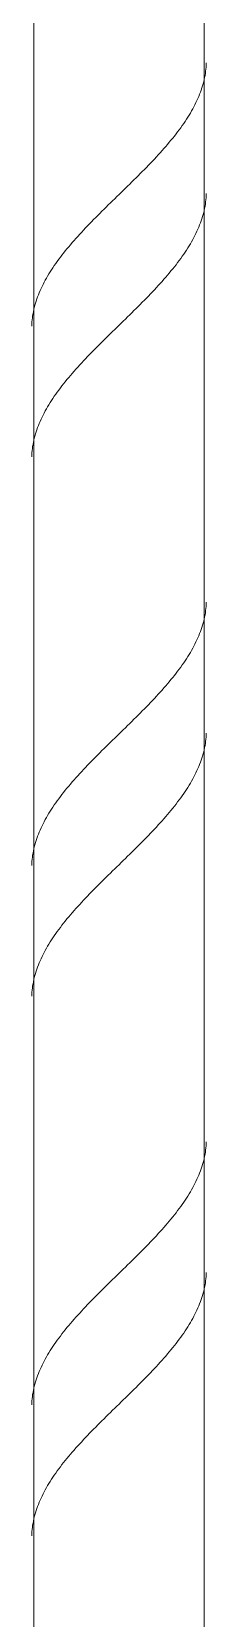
# Model space of a CAD drawing. Header units: inches. Extents: x -16566 to 235, y -92 to 81.
# Drawn here: x -16293.62 to -16293.108, y -55.39 to -50.731 of the extents above; entities that cross this region are included whole.
import ezdxf

# ---------------------------------------------------------------- set-up
doc = ezdxf.new("R2010")
doc.units = ezdxf.units.IN
doc.header["$MEASUREMENT"] = 0
doc.layers.add('A-WALL', color=113, linetype='Continuous', lineweight=18)
doc.layers.add('A-WALL-PATT', color=111, linetype='Continuous', lineweight=18)

# ---------------------------------------------------------------- blocks, each defined once
blk = doc.blocks.new('FP_8-DETAIL - FLOOR FRAMING - HOLLOWCORE SLAB SIDE')
at = {"layer": 'A-WALL', "lineweight": 9}
for p, q in [((16657.7793, -46.2392), (16657.7793, -58.1253)), ((16658.2793, -58.1253), (16658.2793, -46.2392))]:
    blk.add_line(p, q, dxfattribs=at)
at = {"layer": 'A-WALL-PATT', "color": 8, "lineweight": 9}
for p, q in [((16658.2853, -50.8291), (16658.2855, -50.823)), ((16658.2779, -50.8782), (16658.2793, -50.8721)), ((16658.2793, -50.8721), (16658.2806, -50.8659)), ((16658.2806, -50.8659), (16658.2818, -50.8598)), ((16658.2818, -50.8598), (16658.2828, -50.8537)), ((16658.2828, -50.8537), (16658.2836, -50.8475)), ((16658.2836, -50.8475), (16658.2843, -50.8414)), ((16658.2843, -50.8414), (16658.2849, -50.8353)), ((16658.2849, -50.8353), (16658.2853, -50.8291)), ((16658.261, -50.9273), (16658.2636, -50.9212)), ((16658.2636, -50.9212), (16658.2661, -50.915)), ((16658.2661, -50.915), (16658.2684, -50.9089)), ((16658.2684, -50.9089), (16658.2706, -50.9027)), ((16658.2706, -50.9027), (16658.2726, -50.8966)), ((16658.2726, -50.8966), (16658.2745, -50.8905)), ((16658.2745, -50.8905), (16658.2763, -50.8843)), ((16658.2763, -50.8843), (16658.2779, -50.8782)), ((16658.2388, -50.9702), (16658.2424, -50.9641)), ((16658.2424, -50.9641), (16658.2458, -50.958)), ((16658.2458, -50.958), (16658.2491, -50.9518)), ((16658.2491, -50.9518), (16658.2523, -50.9457)), ((16658.2523, -50.9457), (16658.2553, -50.9396)), ((16658.2553, -50.9396), (16658.2582, -50.9334)), ((16658.2582, -50.9334), (16658.261, -50.9273)), ((16658.206, -51.0193), (16658.2105, -51.0132)), ((16658.2105, -51.0132), (16658.2149, -51.0071)), ((16658.2149, -51.0071), (16658.2192, -51.0009)), ((16658.2192, -51.0009), (16658.2233, -50.9948)), ((16658.2233, -50.9948), (16658.2274, -50.9887)), ((16658.2274, -50.9887), (16658.2313, -50.9825)), ((16658.2313, -50.9825), (16658.2351, -50.9764)), ((16658.2351, -50.9764), (16658.2388, -50.9702)), ((16658.1717, -51.0623), (16658.1768, -51.0561)), ((16658.1768, -51.0561), (16658.1819, -51.05)), ((16658.1819, -51.05), (16658.187, -51.0439)), ((16658.187, -51.0439), (16658.1919, -51.0377)), ((16658.1919, -51.0377), (16658.1967, -51.0316)), ((16658.1967, -51.0316), (16658.2014, -51.0255)), ((16658.2014, -51.0255), (16658.206, -51.0193)), ((16658.1274, -51.1114), (16658.1331, -51.1052)), ((16658.1331, -51.1052), (16658.1389, -51.0991)), ((16658.1389, -51.0991), (16658.1445, -51.093)), ((16658.1445, -51.093), (16658.1501, -51.0868)), ((16658.1501, -51.0868), (16658.1556, -51.0807)), ((16658.1556, -51.0807), (16658.161, -51.0746)), ((16658.161, -51.0746), (16658.1664, -51.0684)), ((16658.1664, -51.0684), (16658.1717, -51.0623)), ((16658.0793, -51.1605), (16658.0854, -51.1543)), ((16658.0854, -51.1543), (16658.0916, -51.1482)), ((16658.0916, -51.1482), (16658.0976, -51.142)), ((16658.0976, -51.142), (16658.1037, -51.1359)), ((16658.1037, -51.1359), (16658.1097, -51.1298)), ((16658.1097, -51.1298), (16658.1156, -51.1236)), ((16658.1156, -51.1236), (16658.1215, -51.1175)), ((16658.1215, -51.1175), (16658.1274, -51.1114)), ((16658.0356, -51.2034), (16658.0419, -51.1973)), ((16658.0419, -51.1973), (16658.0481, -51.1911)), ((16658.0481, -51.1911), (16658.0544, -51.185)), ((16658.0544, -51.185), (16658.0607, -51.1789)), ((16658.0607, -51.1789), (16658.0669, -51.1727)), ((16658.0669, -51.1727), (16658.0731, -51.1666)), ((16658.0731, -51.1666), (16658.0793, -51.1605)), ((16657.9855, -51.2525), (16657.9917, -51.2464)), ((16657.9917, -51.2464), (16657.9979, -51.2402)), ((16657.9979, -51.2402), (16658.0042, -51.2341)), ((16658.0042, -51.2341), (16658.0104, -51.228)), ((16658.0104, -51.228), (16658.0167, -51.2218)), ((16658.0167, -51.2218), (16658.023, -51.2157)), ((16658.023, -51.2157), (16658.0293, -51.2095)), ((16658.0293, -51.2095), (16658.0356, -51.2034)), ((16658.2806, -51.2499), (16658.2818, -51.2437)), ((16658.2818, -51.2437), (16658.2828, -51.2376)), ((16658.2828, -51.2376), (16658.2836, -51.2314)), ((16658.2836, -51.2314), (16658.2843, -51.2253)), ((16658.2843, -51.2253), (16658.2849, -51.2192)), ((16658.2849, -51.2192), (16658.2853, -51.213)), ((16658.2853, -51.213), (16658.2855, -51.2069)), ((16657.9429, -51.2954), (16657.9489, -51.2893)), ((16657.9489, -51.2893), (16657.9549, -51.2832)), ((16657.9549, -51.2832), (16657.9609, -51.277)), ((16657.9609, -51.277), (16657.967, -51.2709)), ((16657.967, -51.2709), (16657.9731, -51.2648)), ((16657.9731, -51.2648), (16657.9793, -51.2586)), ((16657.9793, -51.2586), (16657.9855, -51.2525)), ((16658.2661, -51.2989), (16658.2684, -51.2928)), ((16658.2684, -51.2928), (16658.2706, -51.2867)), ((16658.2706, -51.2867), (16658.2726, -51.2805)), ((16658.2726, -51.2805), (16658.2745, -51.2744)), ((16658.2745, -51.2744), (16658.2763, -51.2683)), ((16658.2763, -51.2683), (16658.2779, -51.2621)), ((16658.2779, -51.2621), (16658.2793, -51.256)), ((16658.2793, -51.256), (16658.2806, -51.2499)), ((16657.8975, -51.3445), (16657.903, -51.3384)), ((16657.903, -51.3384), (16657.9085, -51.3323)), ((16657.9085, -51.3323), (16657.9141, -51.3261)), ((16657.9141, -51.3261), (16657.9197, -51.32)), ((16657.9197, -51.32), (16657.9254, -51.3139)), ((16657.9254, -51.3139), (16657.9312, -51.3077)), ((16657.9312, -51.3077), (16657.937, -51.3016)), ((16657.937, -51.3016), (16657.9429, -51.2954)), ((16658.2458, -51.3419), (16658.2491, -51.3358)), ((16658.2491, -51.3358), (16658.2523, -51.3296)), ((16658.2523, -51.3296), (16658.2553, -51.3235)), ((16658.2553, -51.3235), (16658.2582, -51.3173)), ((16658.2582, -51.3173), (16658.261, -51.3112)), ((16658.261, -51.3112), (16658.2636, -51.3051)), ((16658.2636, -51.3051), (16658.2661, -51.2989)), ((16657.8619, -51.3875), (16657.8667, -51.3814)), ((16657.8667, -51.3814), (16657.8716, -51.3752)), ((16657.8716, -51.3752), (16657.8766, -51.3691)), ((16657.8766, -51.3691), (16657.8817, -51.3629)), ((16657.8817, -51.3629), (16657.8869, -51.3568)), ((16657.8869, -51.3568), (16657.8922, -51.3507)), ((16657.8922, -51.3507), (16657.8975, -51.3445)), ((16658.2149, -51.391), (16658.2192, -51.3848)), ((16658.2192, -51.3848), (16658.2233, -51.3787)), ((16658.2233, -51.3787), (16658.2274, -51.3726)), ((16658.2274, -51.3726), (16658.2313, -51.3664)), ((16658.2313, -51.3664), (16658.2351, -51.3603)), ((16658.2351, -51.3603), (16658.2388, -51.3542)), ((16658.2388, -51.3542), (16658.2424, -51.348)), ((16658.2424, -51.348), (16658.2458, -51.3419)), ((16657.8272, -51.4366), (16657.8312, -51.4304)), ((16657.8312, -51.4304), (16657.8352, -51.4243)), ((16657.8352, -51.4243), (16657.8394, -51.4182)), ((16657.8394, -51.4182), (16657.8437, -51.412)), ((16657.8437, -51.412), (16657.8481, -51.4059)), ((16657.8481, -51.4059), (16657.8526, -51.3998)), ((16657.8526, -51.3998), (16657.8572, -51.3936)), ((16657.8572, -51.3936), (16657.8619, -51.3875)), ((16658.1819, -51.4339), (16658.187, -51.4278)), ((16658.187, -51.4278), (16658.1919, -51.4217)), ((16658.1919, -51.4217), (16658.1967, -51.4155)), ((16658.1967, -51.4155), (16658.2014, -51.4094)), ((16658.2014, -51.4094), (16658.206, -51.4032)), ((16658.206, -51.4032), (16658.2105, -51.3971)), ((16658.2105, -51.3971), (16658.2149, -51.391)), ((16657.8004, -51.4857), (16657.8033, -51.4795)), ((16657.8033, -51.4795), (16657.8063, -51.4734)), ((16657.8063, -51.4734), (16657.8095, -51.4673)), ((16657.8095, -51.4673), (16657.8128, -51.4611)), ((16657.8128, -51.4611), (16657.8162, -51.455)), ((16657.8162, -51.455), (16657.8197, -51.4488)), ((16657.8197, -51.4488), (16657.8234, -51.4427)), ((16657.8234, -51.4427), (16657.8272, -51.4366)), ((16658.1389, -51.483), (16658.1445, -51.4769)), ((16658.1445, -51.4769), (16658.1501, -51.4707)), ((16658.1501, -51.4707), (16658.1556, -51.4646)), ((16658.1556, -51.4646), (16658.161, -51.4585)), ((16658.161, -51.4585), (16658.1664, -51.4523)), ((16658.1664, -51.4523), (16658.1717, -51.4462)), ((16658.1717, -51.4462), (16658.1768, -51.4401)), ((16658.1768, -51.4401), (16658.1819, -51.4339)), ((16657.784, -51.5286), (16657.7859, -51.5225)), ((16657.7859, -51.5225), (16657.788, -51.5163)), ((16657.788, -51.5163), (16657.7902, -51.5102)), ((16657.7902, -51.5102), (16657.7925, -51.5041)), ((16657.7925, -51.5041), (16657.795, -51.4979)), ((16657.795, -51.4979), (16657.7976, -51.4918)), ((16657.7976, -51.4918), (16657.8004, -51.4857)), ((16658.0916, -51.5321), (16658.0976, -51.526)), ((16658.0976, -51.526), (16658.1037, -51.5198)), ((16658.1037, -51.5198), (16658.1097, -51.5137)), ((16658.1097, -51.5137), (16658.1156, -51.5076)), ((16658.1156, -51.5076), (16658.1215, -51.5014)), ((16658.1215, -51.5014), (16658.1274, -51.4953)), ((16658.1274, -51.4953), (16658.1331, -51.4892)), ((16658.1331, -51.4892), (16658.1389, -51.483)), ((16657.7742, -51.5777), (16657.7749, -51.5716)), ((16657.7749, -51.5716), (16657.7758, -51.5654)), ((16657.7758, -51.5654), (16657.7768, -51.5593)), ((16657.7768, -51.5593), (16657.7779, -51.5532)), ((16657.7779, -51.5532), (16657.7792, -51.547)), ((16657.7792, -51.547), (16657.7807, -51.5409)), ((16657.7807, -51.5409), (16657.7823, -51.5347)), ((16657.7823, -51.5347), (16657.784, -51.5286)), ((16658.0481, -51.5751), (16658.0544, -51.5689)), ((16658.0544, -51.5689), (16658.0607, -51.5628)), ((16658.0607, -51.5628), (16658.0669, -51.5566)), ((16658.0669, -51.5566), (16658.0731, -51.5505)), ((16658.0731, -51.5505), (16658.0793, -51.5444)), ((16658.0793, -51.5444), (16658.0854, -51.5382)), ((16658.0854, -51.5382), (16658.0916, -51.5321)), ((16657.7731, -51.5961), (16657.7733, -51.59)), ((16657.7733, -51.59), (16657.7737, -51.5838)), ((16657.7737, -51.5838), (16657.7742, -51.5777)), ((16657.9979, -51.6241), (16658.0042, -51.618)), ((16658.0042, -51.618), (16658.0104, -51.6119)), ((16658.0104, -51.6119), (16658.0167, -51.6057)), ((16658.0167, -51.6057), (16658.023, -51.5996)), ((16658.023, -51.5996), (16658.0293, -51.5935)), ((16658.0293, -51.5935), (16658.0356, -51.5873)), ((16658.0356, -51.5873), (16658.0419, -51.5812)), ((16658.0419, -51.5812), (16658.0481, -51.5751)), ((16657.9549, -51.6671), (16657.9609, -51.661)), ((16657.9609, -51.661), (16657.967, -51.6548)), ((16657.967, -51.6548), (16657.9731, -51.6487)), ((16657.9731, -51.6487), (16657.9793, -51.6426)), ((16657.9793, -51.6426), (16657.9855, -51.6364)), ((16657.9855, -51.6364), (16657.9917, -51.6303)), ((16657.9917, -51.6303), (16657.9979, -51.6241)), ((16657.9085, -51.7162), (16657.9141, -51.71)), ((16657.9141, -51.71), (16657.9197, -51.7039)), ((16657.9197, -51.7039), (16657.9254, -51.6978)), ((16657.9254, -51.6978), (16657.9312, -51.6916)), ((16657.9312, -51.6916), (16657.937, -51.6855)), ((16657.937, -51.6855), (16657.9429, -51.6794)), ((16657.9429, -51.6794), (16657.9489, -51.6732)), ((16657.9489, -51.6732), (16657.9549, -51.6671)), ((16657.8667, -51.7653), (16657.8716, -51.7591)), ((16657.8716, -51.7591), (16657.8766, -51.753)), ((16657.8766, -51.753), (16657.8817, -51.7469)), ((16657.8817, -51.7469), (16657.8869, -51.7407)), ((16657.8869, -51.7407), (16657.8922, -51.7346)), ((16657.8922, -51.7346), (16657.8975, -51.7285)), ((16657.8975, -51.7285), (16657.903, -51.7223)), ((16657.903, -51.7223), (16657.9085, -51.7162)), ((16657.8352, -51.8082), (16657.8394, -51.8021)), ((16657.8394, -51.8021), (16657.8437, -51.7959)), ((16657.8437, -51.7959), (16657.8481, -51.7898)), ((16657.8481, -51.7898), (16657.8526, -51.7837)), ((16657.8526, -51.7837), (16657.8572, -51.7775)), ((16657.8572, -51.7775), (16657.8619, -51.7714)), ((16657.8619, -51.7714), (16657.8667, -51.7653)), ((16657.8063, -51.8573), (16657.8095, -51.8512)), ((16657.8095, -51.8512), (16657.8128, -51.845)), ((16657.8128, -51.845), (16657.8162, -51.8389)), ((16657.8162, -51.8389), (16657.8197, -51.8328)), ((16657.8197, -51.8328), (16657.8234, -51.8266)), ((16657.8234, -51.8266), (16657.8272, -51.8205)), ((16657.8272, -51.8205), (16657.8312, -51.8144)), ((16657.8312, -51.8144), (16657.8352, -51.8082)), ((16657.788, -51.9003), (16657.7902, -51.8941)), ((16657.7902, -51.8941), (16657.7925, -51.888)), ((16657.7925, -51.888), (16657.795, -51.8819)), ((16657.795, -51.8819), (16657.7976, -51.8757)), ((16657.7976, -51.8757), (16657.8004, -51.8696)), ((16657.8004, -51.8696), (16657.8033, -51.8634)), ((16657.8033, -51.8634), (16657.8063, -51.8573)), ((16657.7758, -51.9493), (16657.7768, -51.9432)), ((16657.7768, -51.9432), (16657.7779, -51.9371)), ((16657.7779, -51.9371), (16657.7792, -51.9309)), ((16657.7792, -51.9309), (16657.7807, -51.9248)), ((16657.7807, -51.9248), (16657.7823, -51.9187)), ((16657.7823, -51.9187), (16657.784, -51.9125)), ((16657.784, -51.9125), (16657.7859, -51.9064)), ((16657.7859, -51.9064), (16657.788, -51.9003)), ((16657.7731, -51.98), (16657.7733, -51.9739)), ((16657.7733, -51.9739), (16657.7737, -51.9678)), ((16657.7737, -51.9678), (16657.7742, -51.9616)), ((16657.7742, -51.9616), (16657.7749, -51.9555)), ((16657.7749, -51.9555), (16657.7758, -51.9493)), ((16658.2853, -52.413), (16658.2855, -52.4069)), ((16658.2779, -52.4621), (16658.2793, -52.456)), ((16658.2793, -52.456), (16658.2806, -52.4499)), ((16658.2806, -52.4499), (16658.2818, -52.4437)), ((16658.2818, -52.4437), (16658.2828, -52.4376)), ((16658.2828, -52.4376), (16658.2836, -52.4314)), ((16658.2836, -52.4314), (16658.2843, -52.4253)), ((16658.2843, -52.4253), (16658.2849, -52.4192)), ((16658.2849, -52.4192), (16658.2853, -52.413)), ((16658.261, -52.5112), (16658.2636, -52.5051)), ((16658.2636, -52.5051), (16658.2661, -52.4989)), ((16658.2661, -52.4989), (16658.2684, -52.4928)), ((16658.2684, -52.4928), (16658.2706, -52.4867)), ((16658.2706, -52.4867), (16658.2726, -52.4805)), ((16658.2726, -52.4805), (16658.2745, -52.4744)), ((16658.2745, -52.4744), (16658.2763, -52.4683)), ((16658.2763, -52.4683), (16658.2779, -52.4621)), ((16658.2388, -52.5542), (16658.2424, -52.548)), ((16658.2424, -52.548), (16658.2458, -52.5419)), ((16658.2458, -52.5419), (16658.2491, -52.5358)), ((16658.2491, -52.5358), (16658.2523, -52.5296)), ((16658.2523, -52.5296), (16658.2553, -52.5235)), ((16658.2553, -52.5235), (16658.2582, -52.5173)), ((16658.2582, -52.5173), (16658.261, -52.5112)), ((16658.206, -52.6033), (16658.2105, -52.5971)), ((16658.2105, -52.5971), (16658.2149, -52.591)), ((16658.2149, -52.591), (16658.2192, -52.5848)), ((16658.2192, -52.5848), (16658.2233, -52.5787)), ((16658.2233, -52.5787), (16658.2274, -52.5726)), ((16658.2274, -52.5726), (16658.2313, -52.5664)), ((16658.2313, -52.5664), (16658.2351, -52.5603)), ((16658.2351, -52.5603), (16658.2388, -52.5542)), ((16658.1717, -52.6462), (16658.1768, -52.6401)), ((16658.1768, -52.6401), (16658.1819, -52.6339)), ((16658.1819, -52.6339), (16658.187, -52.6278)), ((16658.187, -52.6278), (16658.1919, -52.6217)), ((16658.1919, -52.6217), (16658.1967, -52.6155)), ((16658.1967, -52.6155), (16658.2014, -52.6094)), ((16658.2014, -52.6094), (16658.206, -52.6033)), ((16658.1274, -52.6953), (16658.1331, -52.6892)), ((16658.1331, -52.6892), (16658.1389, -52.683)), ((16658.1389, -52.683), (16658.1445, -52.6769)), ((16658.1445, -52.6769), (16658.1501, -52.6707)), ((16658.1501, -52.6707), (16658.1556, -52.6646)), ((16658.1556, -52.6646), (16658.161, -52.6585)), ((16658.161, -52.6585), (16658.1664, -52.6523)), ((16658.1664, -52.6523), (16658.1717, -52.6462)), ((16658.0793, -52.7444), (16658.0854, -52.7382)), ((16658.0854, -52.7382), (16658.0916, -52.7321)), ((16658.0916, -52.7321), (16658.0976, -52.726)), ((16658.0976, -52.726), (16658.1037, -52.7198)), ((16658.1037, -52.7198), (16658.1097, -52.7137)), ((16658.1097, -52.7137), (16658.1156, -52.7076)), ((16658.1156, -52.7076), (16658.1215, -52.7014)), ((16658.1215, -52.7014), (16658.1274, -52.6953)), ((16658.0356, -52.7873), (16658.0419, -52.7812)), ((16658.0419, -52.7812), (16658.0481, -52.7751)), ((16658.0481, -52.7751), (16658.0544, -52.7689)), ((16658.0544, -52.7689), (16658.0607, -52.7628)), ((16658.0607, -52.7628), (16658.0669, -52.7567)), ((16658.0669, -52.7567), (16658.0731, -52.7505)), ((16658.0731, -52.7505), (16658.0793, -52.7444)), ((16657.9855, -52.8364), (16657.9917, -52.8303)), ((16657.9917, -52.8303), (16657.9979, -52.8241)), ((16657.9979, -52.8241), (16658.0042, -52.818)), ((16658.0042, -52.818), (16658.0104, -52.8119)), ((16658.0104, -52.8119), (16658.0167, -52.8057)), ((16658.0167, -52.8057), (16658.023, -52.7996)), ((16658.023, -52.7996), (16658.0293, -52.7935)), ((16658.0293, -52.7935), (16658.0356, -52.7873)), ((16658.2806, -52.8338), (16658.2818, -52.8276)), ((16658.2818, -52.8276), (16658.2828, -52.8215)), ((16658.2828, -52.8215), (16658.2836, -52.8154)), ((16658.2836, -52.8154), (16658.2843, -52.8092)), ((16658.2843, -52.8092), (16658.2849, -52.8031)), ((16658.2849, -52.8031), (16658.2853, -52.797)), ((16658.2853, -52.797), (16658.2855, -52.7908)), ((16657.9429, -52.8794), (16657.9489, -52.8732)), ((16657.9489, -52.8732), (16657.9549, -52.8671)), ((16657.9549, -52.8671), (16657.9609, -52.861)), ((16657.9609, -52.861), (16657.967, -52.8548)), ((16657.967, -52.8548), (16657.9731, -52.8487)), ((16657.9731, -52.8487), (16657.9793, -52.8426)), ((16657.9793, -52.8426), (16657.9855, -52.8364)), ((16658.2661, -52.8829), (16658.2684, -52.8767)), ((16658.2684, -52.8767), (16658.2706, -52.8706)), ((16658.2706, -52.8706), (16658.2726, -52.8645)), ((16658.2726, -52.8645), (16658.2745, -52.8583)), ((16658.2745, -52.8583), (16658.2763, -52.8522)), ((16658.2763, -52.8522), (16658.2779, -52.846)), ((16658.2779, -52.846), (16658.2793, -52.8399)), ((16658.2793, -52.8399), (16658.2806, -52.8338)), ((16657.8975, -52.9285), (16657.903, -52.9223)), ((16657.903, -52.9223), (16657.9085, -52.9162)), ((16657.9085, -52.9162), (16657.9141, -52.91)), ((16657.9141, -52.91), (16657.9197, -52.9039)), ((16657.9197, -52.9039), (16657.9254, -52.8978)), ((16657.9254, -52.8978), (16657.9312, -52.8916)), ((16657.9312, -52.8916), (16657.937, -52.8855)), ((16657.937, -52.8855), (16657.9429, -52.8794)), ((16658.2458, -52.9258), (16658.2491, -52.9197)), ((16658.2491, -52.9197), (16658.2523, -52.9135)), ((16658.2523, -52.9135), (16658.2553, -52.9074)), ((16658.2553, -52.9074), (16658.2582, -52.9013)), ((16658.2582, -52.9013), (16658.261, -52.8951)), ((16658.261, -52.8951), (16658.2636, -52.889)), ((16658.2636, -52.889), (16658.2661, -52.8829)), ((16657.8619, -52.9714), (16657.8667, -52.9653)), ((16657.8667, -52.9653), (16657.8716, -52.9591)), ((16657.8716, -52.9591), (16657.8766, -52.953)), ((16657.8766, -52.953), (16657.8817, -52.9469)), ((16657.8817, -52.9469), (16657.8869, -52.9407)), ((16657.8869, -52.9407), (16657.8922, -52.9346)), ((16657.8922, -52.9346), (16657.8975, -52.9285)), ((16658.2149, -52.9749), (16658.2192, -52.9688)), ((16658.2192, -52.9688), (16658.2233, -52.9626)), ((16658.2233, -52.9626), (16658.2274, -52.9565)), ((16658.2274, -52.9565), (16658.2313, -52.9504)), ((16658.2313, -52.9504), (16658.2351, -52.9442)), ((16658.2351, -52.9442), (16658.2388, -52.9381)), ((16658.2388, -52.9381), (16658.2424, -52.9319)), ((16658.2424, -52.9319), (16658.2458, -52.9258)), ((16657.8272, -53.0205), (16657.8312, -53.0144)), ((16657.8312, -53.0144), (16657.8352, -53.0082)), ((16657.8352, -53.0082), (16657.8394, -53.0021)), ((16657.8394, -53.0021), (16657.8437, -52.996)), ((16657.8437, -52.996), (16657.8481, -52.9898)), ((16657.8481, -52.9898), (16657.8526, -52.9837)), ((16657.8526, -52.9837), (16657.8572, -52.9775)), ((16657.8572, -52.9775), (16657.8619, -52.9714)), ((16658.1768, -53.024), (16658.1819, -53.0179)), ((16658.1819, -53.0179), (16658.187, -53.0117)), ((16658.187, -53.0117), (16658.1919, -53.0056)), ((16658.1919, -53.0056), (16658.1967, -52.9994)), ((16658.1967, -52.9994), (16658.2014, -52.9933)), ((16658.2014, -52.9933), (16658.206, -52.9872)), ((16658.206, -52.9872), (16658.2105, -52.981)), ((16658.2105, -52.981), (16658.2149, -52.9749)), ((16657.8004, -53.0696), (16657.8033, -53.0634)), ((16657.8033, -53.0634), (16657.8063, -53.0573)), ((16657.8063, -53.0573), (16657.8095, -53.0512)), ((16657.8095, -53.0512), (16657.8128, -53.045)), ((16657.8128, -53.045), (16657.8162, -53.0389)), ((16657.8162, -53.0389), (16657.8197, -53.0328)), ((16657.8197, -53.0328), (16657.8234, -53.0266)), ((16657.8234, -53.0266), (16657.8272, -53.0205)), ((16658.1389, -53.0669), (16658.1445, -53.0608)), ((16658.1445, -53.0608), (16658.1501, -53.0547)), ((16658.1501, -53.0547), (16658.1556, -53.0485)), ((16658.1556, -53.0485), (16658.161, -53.0424)), ((16658.161, -53.0424), (16658.1664, -53.0363)), ((16658.1664, -53.0363), (16658.1717, -53.0301)), ((16658.1717, -53.0301), (16658.1768, -53.024)), ((16657.784, -53.1125), (16657.7859, -53.1064)), ((16657.7859, -53.1064), (16657.788, -53.1003)), ((16657.788, -53.1003), (16657.7902, -53.0941)), ((16657.7902, -53.0941), (16657.7925, -53.088)), ((16657.7925, -53.088), (16657.795, -53.0819)), ((16657.795, -53.0819), (16657.7976, -53.0757)), ((16657.7976, -53.0757), (16657.8004, -53.0696)), ((16658.0916, -53.116), (16658.0976, -53.1099)), ((16658.0976, -53.1099), (16658.1037, -53.1038)), ((16658.1037, -53.1038), (16658.1097, -53.0976)), ((16658.1097, -53.0976), (16658.1156, -53.0915)), ((16658.1156, -53.0915), (16658.1215, -53.0853)), ((16658.1215, -53.0853), (16658.1274, -53.0792)), ((16658.1274, -53.0792), (16658.1331, -53.0731)), ((16658.1331, -53.0731), (16658.1389, -53.0669)), ((16657.7742, -53.1616), (16657.7749, -53.1555)), ((16657.7749, -53.1555), (16657.7758, -53.1494)), ((16657.7758, -53.1494), (16657.7768, -53.1432)), ((16657.7768, -53.1432), (16657.7779, -53.1371)), ((16657.7779, -53.1371), (16657.7792, -53.1309)), ((16657.7792, -53.1309), (16657.7807, -53.1248)), ((16657.7807, -53.1248), (16657.7823, -53.1187)), ((16657.7823, -53.1187), (16657.784, -53.1125)), ((16658.0481, -53.159), (16658.0544, -53.1528)), ((16658.0544, -53.1528), (16658.0607, -53.1467)), ((16658.0607, -53.1467), (16658.0669, -53.1406)), ((16658.0669, -53.1406), (16658.0731, -53.1344)), ((16658.0731, -53.1344), (16658.0793, -53.1283)), ((16658.0793, -53.1283), (16658.0854, -53.1222)), ((16658.0854, -53.1222), (16658.0916, -53.116)), ((16657.7731, -53.18), (16657.7733, -53.1739)), ((16657.7733, -53.1739), (16657.7737, -53.1678)), ((16657.7737, -53.1678), (16657.7742, -53.1616)), ((16657.9979, -53.2081), (16658.0042, -53.2019)), ((16658.0042, -53.2019), (16658.0104, -53.1958)), ((16658.0104, -53.1958), (16658.0167, -53.1897)), ((16658.0167, -53.1897), (16658.023, -53.1835)), ((16658.023, -53.1835), (16658.0293, -53.1774)), ((16658.0293, -53.1774), (16658.0356, -53.1712)), ((16658.0356, -53.1712), (16658.0419, -53.1651)), ((16658.0419, -53.1651), (16658.0481, -53.159)), ((16657.9549, -53.251), (16657.9609, -53.2449)), ((16657.9609, -53.2449), (16657.967, -53.2387)), ((16657.967, -53.2387), (16657.9731, -53.2326)), ((16657.9731, -53.2326), (16657.9793, -53.2265)), ((16657.9793, -53.2265), (16657.9855, -53.2203)), ((16657.9855, -53.2203), (16657.9917, -53.2142)), ((16657.9917, -53.2142), (16657.9979, -53.2081)), ((16657.9085, -53.3001), (16657.9141, -53.294)), ((16657.9141, -53.294), (16657.9197, -53.2878)), ((16657.9197, -53.2878), (16657.9254, -53.2817)), ((16657.9254, -53.2817), (16657.9312, -53.2756)), ((16657.9312, -53.2756), (16657.937, -53.2694)), ((16657.937, -53.2694), (16657.9429, -53.2633)), ((16657.9429, -53.2633), (16657.9489, -53.2572)), ((16657.9489, -53.2572), (16657.9549, -53.251)), ((16657.8667, -53.3492), (16657.8716, -53.3431)), ((16657.8716, -53.3431), (16657.8766, -53.3369)), ((16657.8766, -53.3369), (16657.8817, -53.3308)), ((16657.8817, -53.3308), (16657.8869, -53.3246)), ((16657.8869, -53.3246), (16657.8922, -53.3185)), ((16657.8922, -53.3185), (16657.8975, -53.3124)), ((16657.8975, -53.3124), (16657.903, -53.3062)), ((16657.903, -53.3062), (16657.9085, -53.3001)), ((16657.8352, -53.3921), (16657.8394, -53.386)), ((16657.8394, -53.386), (16657.8437, -53.3799)), ((16657.8437, -53.3799), (16657.8481, -53.3737)), ((16657.8481, -53.3737), (16657.8526, -53.3676)), ((16657.8526, -53.3676), (16657.8572, -53.3615)), ((16657.8572, -53.3615), (16657.8619, -53.3553)), ((16657.8619, -53.3553), (16657.8667, -53.3492)), ((16657.8063, -53.4412), (16657.8095, -53.4351)), ((16657.8095, -53.4351), (16657.8128, -53.429)), ((16657.8128, -53.429), (16657.8162, -53.4228)), ((16657.8162, -53.4228), (16657.8197, -53.4167)), ((16657.8197, -53.4167), (16657.8234, -53.4106)), ((16657.8234, -53.4106), (16657.8272, -53.4044)), ((16657.8272, -53.4044), (16657.8312, -53.3983)), ((16657.8312, -53.3983), (16657.8352, -53.3921)), ((16657.788, -53.4842), (16657.7902, -53.478)), ((16657.7902, -53.478), (16657.7925, -53.4719)), ((16657.7925, -53.4719), (16657.795, -53.4658)), ((16657.795, -53.4658), (16657.7976, -53.4596)), ((16657.7976, -53.4596), (16657.8004, -53.4535)), ((16657.8004, -53.4535), (16657.8033, -53.4474)), ((16657.8033, -53.4474), (16657.8063, -53.4412)), ((16657.7758, -53.5333), (16657.7768, -53.5271)), ((16657.7768, -53.5271), (16657.7779, -53.521)), ((16657.7779, -53.521), (16657.7792, -53.5149)), ((16657.7792, -53.5149), (16657.7807, -53.5087)), ((16657.7807, -53.5087), (16657.7823, -53.5026)), ((16657.7823, -53.5026), (16657.784, -53.4965)), ((16657.784, -53.4965), (16657.7859, -53.4903)), ((16657.7859, -53.4903), (16657.788, -53.4842)), ((16657.7731, -53.564), (16657.7733, -53.5578)), ((16657.7733, -53.5578), (16657.7737, -53.5517)), ((16657.7737, -53.5517), (16657.7742, -53.5455)), ((16657.7742, -53.5455), (16657.7749, -53.5394)), ((16657.7749, -53.5394), (16657.7758, -53.5333)), ((16658.2853, -53.997), (16658.2855, -53.9908)), ((16658.2779, -54.046), (16658.2793, -54.0399)), ((16658.2793, -54.0399), (16658.2806, -54.0338)), ((16658.2806, -54.0338), (16658.2818, -54.0276)), ((16658.2818, -54.0276), (16658.2828, -54.0215)), ((16658.2828, -54.0215), (16658.2836, -54.0154)), ((16658.2836, -54.0154), (16658.2843, -54.0092)), ((16658.2843, -54.0092), (16658.2849, -54.0031)), ((16658.2849, -54.0031), (16658.2853, -53.997)), ((16658.261, -54.0951), (16658.2636, -54.089)), ((16658.2636, -54.089), (16658.2661, -54.0829)), ((16658.2661, -54.0829), (16658.2684, -54.0767)), ((16658.2684, -54.0767), (16658.2706, -54.0706)), ((16658.2706, -54.0706), (16658.2726, -54.0645)), ((16658.2726, -54.0645), (16658.2745, -54.0583)), ((16658.2745, -54.0583), (16658.2763, -54.0522)), ((16658.2763, -54.0522), (16658.2779, -54.046)), ((16658.2388, -54.1381), (16658.2424, -54.1319)), ((16658.2424, -54.1319), (16658.2458, -54.1258)), ((16658.2458, -54.1258), (16658.2491, -54.1197)), ((16658.2491, -54.1197), (16658.2523, -54.1135)), ((16658.2523, -54.1135), (16658.2553, -54.1074)), ((16658.2553, -54.1074), (16658.2582, -54.1013)), ((16658.2582, -54.1013), (16658.261, -54.0951)), ((16658.206, -54.1872), (16658.2105, -54.181)), ((16658.2105, -54.181), (16658.2149, -54.1749)), ((16658.2149, -54.1749), (16658.2192, -54.1688)), ((16658.2192, -54.1688), (16658.2233, -54.1626)), ((16658.2233, -54.1626), (16658.2274, -54.1565)), ((16658.2274, -54.1565), (16658.2313, -54.1504)), ((16658.2313, -54.1504), (16658.2351, -54.1442)), ((16658.2351, -54.1442), (16658.2388, -54.1381)), ((16658.1717, -54.2301), (16658.1768, -54.224)), ((16658.1768, -54.224), (16658.1819, -54.2179)), ((16658.1819, -54.2179), (16658.187, -54.2117)), ((16658.187, -54.2117), (16658.1919, -54.2056)), ((16658.1919, -54.2056), (16658.1967, -54.1994)), ((16658.1967, -54.1994), (16658.2014, -54.1933)), ((16658.2014, -54.1933), (16658.206, -54.1872)), ((16658.1274, -54.2792), (16658.1331, -54.2731)), ((16658.1331, -54.2731), (16658.1389, -54.2669)), ((16658.1389, -54.2669), (16658.1445, -54.2608)), ((16658.1445, -54.2608), (16658.1501, -54.2547)), ((16658.1501, -54.2547), (16658.1556, -54.2485)), ((16658.1556, -54.2485), (16658.161, -54.2424)), ((16658.161, -54.2424), (16658.1664, -54.2363)), ((16658.1664, -54.2363), (16658.1717, -54.2301)), ((16658.0793, -54.3283), (16658.0854, -54.3222)), ((16658.0854, -54.3222), (16658.0916, -54.316)), ((16658.0916, -54.316), (16658.0976, -54.3099)), ((16658.0976, -54.3099), (16658.1037, -54.3038)), ((16658.1037, -54.3038), (16658.1097, -54.2976)), ((16658.1097, -54.2976), (16658.1156, -54.2915)), ((16658.1156, -54.2915), (16658.1215, -54.2853)), ((16658.1215, -54.2853), (16658.1274, -54.2792)), ((16658.0356, -54.3713), (16658.0419, -54.3651)), ((16658.0419, -54.3651), (16658.0481, -54.359)), ((16658.0481, -54.359), (16658.0544, -54.3528)), ((16658.0544, -54.3528), (16658.0607, -54.3467)), ((16658.0607, -54.3467), (16658.0669, -54.3406)), ((16658.0669, -54.3406), (16658.0731, -54.3344)), ((16658.0731, -54.3344), (16658.0793, -54.3283)), ((16657.9855, -54.4203), (16657.9917, -54.4142)), ((16657.9917, -54.4142), (16657.9979, -54.4081)), ((16657.9979, -54.4081), (16658.0042, -54.4019)), ((16658.0042, -54.4019), (16658.0104, -54.3958)), ((16658.0104, -54.3958), (16658.0167, -54.3897)), ((16658.0167, -54.3897), (16658.023, -54.3835)), ((16658.023, -54.3835), (16658.0293, -54.3774)), ((16658.0293, -54.3774), (16658.0356, -54.3713)), ((16658.2806, -54.4177), (16658.2818, -54.4116)), ((16658.2818, -54.4116), (16658.2828, -54.4054)), ((16658.2828, -54.4054), (16658.2836, -54.3993)), ((16658.2836, -54.3993), (16658.2843, -54.3932)), ((16658.2843, -54.3932), (16658.2849, -54.387)), ((16658.2849, -54.387), (16658.2853, -54.3809)), ((16658.2853, -54.3809), (16658.2855, -54.3747)), ((16657.9429, -54.4633), (16657.9489, -54.4572)), ((16657.9489, -54.4572), (16657.9549, -54.451)), ((16657.9549, -54.451), (16657.9609, -54.4449)), ((16657.9609, -54.4449), (16657.967, -54.4387)), ((16657.967, -54.4387), (16657.9731, -54.4326)), ((16657.9731, -54.4326), (16657.9793, -54.4265)), ((16657.9793, -54.4265), (16657.9855, -54.4203)), ((16658.2661, -54.4668), (16658.2684, -54.4606)), ((16658.2684, -54.4606), (16658.2706, -54.4545)), ((16658.2706, -54.4545), (16658.2726, -54.4484)), ((16658.2726, -54.4484), (16658.2745, -54.4422)), ((16658.2745, -54.4422), (16658.2763, -54.4361)), ((16658.2763, -54.4361), (16658.2779, -54.43)), ((16658.2779, -54.43), (16658.2793, -54.4238)), ((16658.2793, -54.4238), (16658.2806, -54.4177)), ((16657.8975, -54.5124), (16657.903, -54.5062)), ((16657.903, -54.5062), (16657.9085, -54.5001)), ((16657.9085, -54.5001), (16657.9141, -54.494)), ((16657.9141, -54.494), (16657.9197, -54.4878)), ((16657.9197, -54.4878), (16657.9254, -54.4817)), ((16657.9254, -54.4817), (16657.9312, -54.4756)), ((16657.9312, -54.4756), (16657.937, -54.4694)), ((16657.937, -54.4694), (16657.9429, -54.4633)), ((16658.2458, -54.5097), (16658.2491, -54.5036)), ((16658.2491, -54.5036), (16658.2523, -54.4975)), ((16658.2523, -54.4975), (16658.2553, -54.4913)), ((16658.2553, -54.4913), (16658.2582, -54.4852)), ((16658.2582, -54.4852), (16658.261, -54.4791)), ((16658.261, -54.4791), (16658.2636, -54.4729)), ((16658.2636, -54.4729), (16658.2661, -54.4668)), ((16657.8619, -54.5553), (16657.8667, -54.5492)), ((16657.8667, -54.5492), (16657.8716, -54.5431)), ((16657.8716, -54.5431), (16657.8766, -54.5369)), ((16657.8766, -54.5369), (16657.8817, -54.5308)), ((16657.8817, -54.5308), (16657.8869, -54.5247)), ((16657.8869, -54.5247), (16657.8922, -54.5185)), ((16657.8922, -54.5185), (16657.8975, -54.5124)), ((16658.2149, -54.5588), (16658.2192, -54.5527)), ((16658.2192, -54.5527), (16658.2233, -54.5465)), ((16658.2233, -54.5465), (16658.2274, -54.5404)), ((16658.2274, -54.5404), (16658.2313, -54.5343)), ((16658.2313, -54.5343), (16658.2351, -54.5281)), ((16658.2351, -54.5281), (16658.2388, -54.522)), ((16658.2388, -54.522), (16658.2424, -54.5159)), ((16658.2424, -54.5159), (16658.2458, -54.5097)), ((16657.8272, -54.6044), (16657.8312, -54.5983)), ((16657.8312, -54.5983), (16657.8352, -54.5921)), ((16657.8352, -54.5921), (16657.8394, -54.586)), ((16657.8394, -54.586), (16657.8437, -54.5799)), ((16657.8437, -54.5799), (16657.8481, -54.5737)), ((16657.8481, -54.5737), (16657.8526, -54.5676)), ((16657.8526, -54.5676), (16657.8572, -54.5615)), ((16657.8572, -54.5615), (16657.8619, -54.5553)), ((16658.1768, -54.6079), (16658.1819, -54.6018)), ((16658.1819, -54.6018), (16658.187, -54.5956)), ((16658.187, -54.5956), (16658.1919, -54.5895)), ((16658.1919, -54.5895), (16658.1967, -54.5834)), ((16658.1967, -54.5834), (16658.2014, -54.5772)), ((16658.2014, -54.5772), (16658.206, -54.5711)), ((16658.206, -54.5711), (16658.2105, -54.565)), ((16658.2105, -54.565), (16658.2149, -54.5588)), ((16657.8004, -54.6535), (16657.8033, -54.6474)), ((16657.8033, -54.6474), (16657.8063, -54.6412)), ((16657.8063, -54.6412), (16657.8095, -54.6351)), ((16657.8095, -54.6351), (16657.8128, -54.629)), ((16657.8128, -54.629), (16657.8162, -54.6228)), ((16657.8162, -54.6228), (16657.8197, -54.6167)), ((16657.8197, -54.6167), (16657.8234, -54.6106)), ((16657.8234, -54.6106), (16657.8272, -54.6044)), ((16658.1389, -54.6509), (16658.1445, -54.6447)), ((16658.1445, -54.6447), (16658.1501, -54.6386)), ((16658.1501, -54.6386), (16658.1556, -54.6325)), ((16658.1556, -54.6325), (16658.161, -54.6263)), ((16658.161, -54.6263), (16658.1664, -54.6202)), ((16658.1664, -54.6202), (16658.1717, -54.614)), ((16658.1717, -54.614), (16658.1768, -54.6079)), ((16657.784, -54.6965), (16657.7859, -54.6903)), ((16657.7859, -54.6903), (16657.788, -54.6842)), ((16657.788, -54.6842), (16657.7902, -54.678)), ((16657.7902, -54.678), (16657.7925, -54.6719)), ((16657.7925, -54.6719), (16657.795, -54.6658)), ((16657.795, -54.6658), (16657.7976, -54.6596)), ((16657.7976, -54.6596), (16657.8004, -54.6535)), ((16658.0916, -54.6999), (16658.0976, -54.6938)), ((16658.0976, -54.6938), (16658.1037, -54.6877)), ((16658.1037, -54.6877), (16658.1097, -54.6815)), ((16658.1097, -54.6815), (16658.1156, -54.6754)), ((16658.1156, -54.6754), (16658.1215, -54.6693)), ((16658.1215, -54.6693), (16658.1274, -54.6631)), ((16658.1274, -54.6631), (16658.1331, -54.657)), ((16658.1331, -54.657), (16658.1389, -54.6509)), ((16657.7742, -54.7455), (16657.7749, -54.7394)), ((16657.7749, -54.7394), (16657.7758, -54.7333)), ((16657.7758, -54.7333), (16657.7768, -54.7271)), ((16657.7768, -54.7271), (16657.7779, -54.721)), ((16657.7779, -54.721), (16657.7792, -54.7149)), ((16657.7792, -54.7149), (16657.7807, -54.7087)), ((16657.7807, -54.7087), (16657.7823, -54.7026)), ((16657.7823, -54.7026), (16657.784, -54.6965)), ((16658.0481, -54.7429), (16658.0544, -54.7368)), ((16658.0544, -54.7368), (16658.0607, -54.7306)), ((16658.0607, -54.7306), (16658.0669, -54.7245)), ((16658.0669, -54.7245), (16658.0731, -54.7184)), ((16658.0731, -54.7184), (16658.0793, -54.7122)), ((16658.0793, -54.7122), (16658.0854, -54.7061)), ((16658.0854, -54.7061), (16658.0916, -54.6999)), ((16657.7731, -54.764), (16657.7733, -54.7578)), ((16657.7733, -54.7578), (16657.7737, -54.7517)), ((16657.7737, -54.7517), (16657.7742, -54.7455)), ((16657.9979, -54.792), (16658.0042, -54.7859)), ((16658.0042, -54.7859), (16658.0104, -54.7797)), ((16658.0104, -54.7797), (16658.0167, -54.7736)), ((16658.0167, -54.7736), (16658.023, -54.7674)), ((16658.023, -54.7674), (16658.0293, -54.7613)), ((16658.0293, -54.7613), (16658.0356, -54.7552)), ((16658.0356, -54.7552), (16658.0419, -54.749)), ((16658.0419, -54.749), (16658.0481, -54.7429)), ((16657.9549, -54.8349), (16657.9609, -54.8288)), ((16657.9609, -54.8288), (16657.967, -54.8227)), ((16657.967, -54.8227), (16657.9731, -54.8165)), ((16657.9731, -54.8165), (16657.9793, -54.8104)), ((16657.9793, -54.8104), (16657.9855, -54.8043)), ((16657.9855, -54.8043), (16657.9917, -54.7981)), ((16657.9917, -54.7981), (16657.9979, -54.792)), ((16657.9085, -54.884), (16657.9141, -54.8779)), ((16657.9141, -54.8779), (16657.9197, -54.8718)), ((16657.9197, -54.8718), (16657.9254, -54.8656)), ((16657.9254, -54.8656), (16657.9312, -54.8595)), ((16657.9312, -54.8595), (16657.937, -54.8533)), ((16657.937, -54.8533), (16657.9429, -54.8472)), ((16657.9429, -54.8472), (16657.9489, -54.8411)), ((16657.9489, -54.8411), (16657.9549, -54.8349)), ((16657.8667, -54.9331), (16657.8716, -54.927)), ((16657.8716, -54.927), (16657.8766, -54.9208)), ((16657.8766, -54.9208), (16657.8817, -54.9147)), ((16657.8817, -54.9147), (16657.8869, -54.9086)), ((16657.8869, -54.9086), (16657.8922, -54.9024)), ((16657.8922, -54.9024), (16657.8975, -54.8963)), ((16657.8975, -54.8963), (16657.903, -54.8902)), ((16657.903, -54.8902), (16657.9085, -54.884)), ((16657.8352, -54.9761), (16657.8394, -54.9699)), ((16657.8394, -54.9699), (16657.8437, -54.9638)), ((16657.8437, -54.9638), (16657.8481, -54.9577)), ((16657.8481, -54.9577), (16657.8526, -54.9515)), ((16657.8526, -54.9515), (16657.8572, -54.9454)), ((16657.8572, -54.9454), (16657.8619, -54.9392)), ((16657.8619, -54.9392), (16657.8667, -54.9331)), ((16657.8063, -55.0252), (16657.8095, -55.019)), ((16657.8095, -55.019), (16657.8128, -55.0129)), ((16657.8128, -55.0129), (16657.8162, -55.0067)), ((16657.8162, -55.0067), (16657.8197, -55.0006)), ((16657.8197, -55.0006), (16657.8234, -54.9945)), ((16657.8234, -54.9945), (16657.8272, -54.9883)), ((16657.8272, -54.9883), (16657.8312, -54.9822)), ((16657.8312, -54.9822), (16657.8352, -54.9761)), ((16657.788, -55.0681), (16657.7902, -55.062)), ((16657.7902, -55.062), (16657.7925, -55.0558)), ((16657.7925, -55.0558), (16657.795, -55.0497)), ((16657.795, -55.0497), (16657.7976, -55.0436)), ((16657.7976, -55.0436), (16657.8004, -55.0374)), ((16657.8004, -55.0374), (16657.8033, -55.0313)), ((16657.8033, -55.0313), (16657.8063, -55.0252)), ((16657.7758, -55.1172), (16657.7768, -55.1111)), ((16657.7768, -55.1111), (16657.7779, -55.1049)), ((16657.7779, -55.1049), (16657.7792, -55.0988)), ((16657.7792, -55.0988), (16657.7807, -55.0926)), ((16657.7807, -55.0926), (16657.7823, -55.0865)), ((16657.7823, -55.0865), (16657.784, -55.0804)), ((16657.784, -55.0804), (16657.7859, -55.0742)), ((16657.7859, -55.0742), (16657.788, -55.0681)), ((16657.7731, -55.1479), (16657.7733, -55.1417)), ((16657.7733, -55.1417), (16657.7737, -55.1356)), ((16657.7737, -55.1356), (16657.7742, -55.1295)), ((16657.7742, -55.1295), (16657.7749, -55.1233)), ((16657.7749, -55.1233), (16657.7758, -55.1172))]:
    blk.add_line(p, q, dxfattribs=at)
blk = doc.blocks.new('Dowel14 - Dowel-1947713-DETAIL - FLOOR FRAMING - HOLLOWCORE SLAB SIDE')
at = {"layer": 'A-WALL', "lineweight": 9}
blk.add_blockref('FP_8-DETAIL - FLOOR FRAMING - HOLLOWCORE SLAB SIDE', (-16475.6967, 0), dxfattribs=at)

msp = doc.modelspace()

# ---------------------------------------------------------------- block references
at = {"layer": 'A-WALL', "lineweight": 9}
msp.add_blockref('Dowel14 - Dowel-1947713-DETAIL - FLOOR FRAMING - HOLLOWCORE SLAB SIDE', (-16475.6967, 0), dxfattribs=at)

doc.saveas('drawing.dxf')
